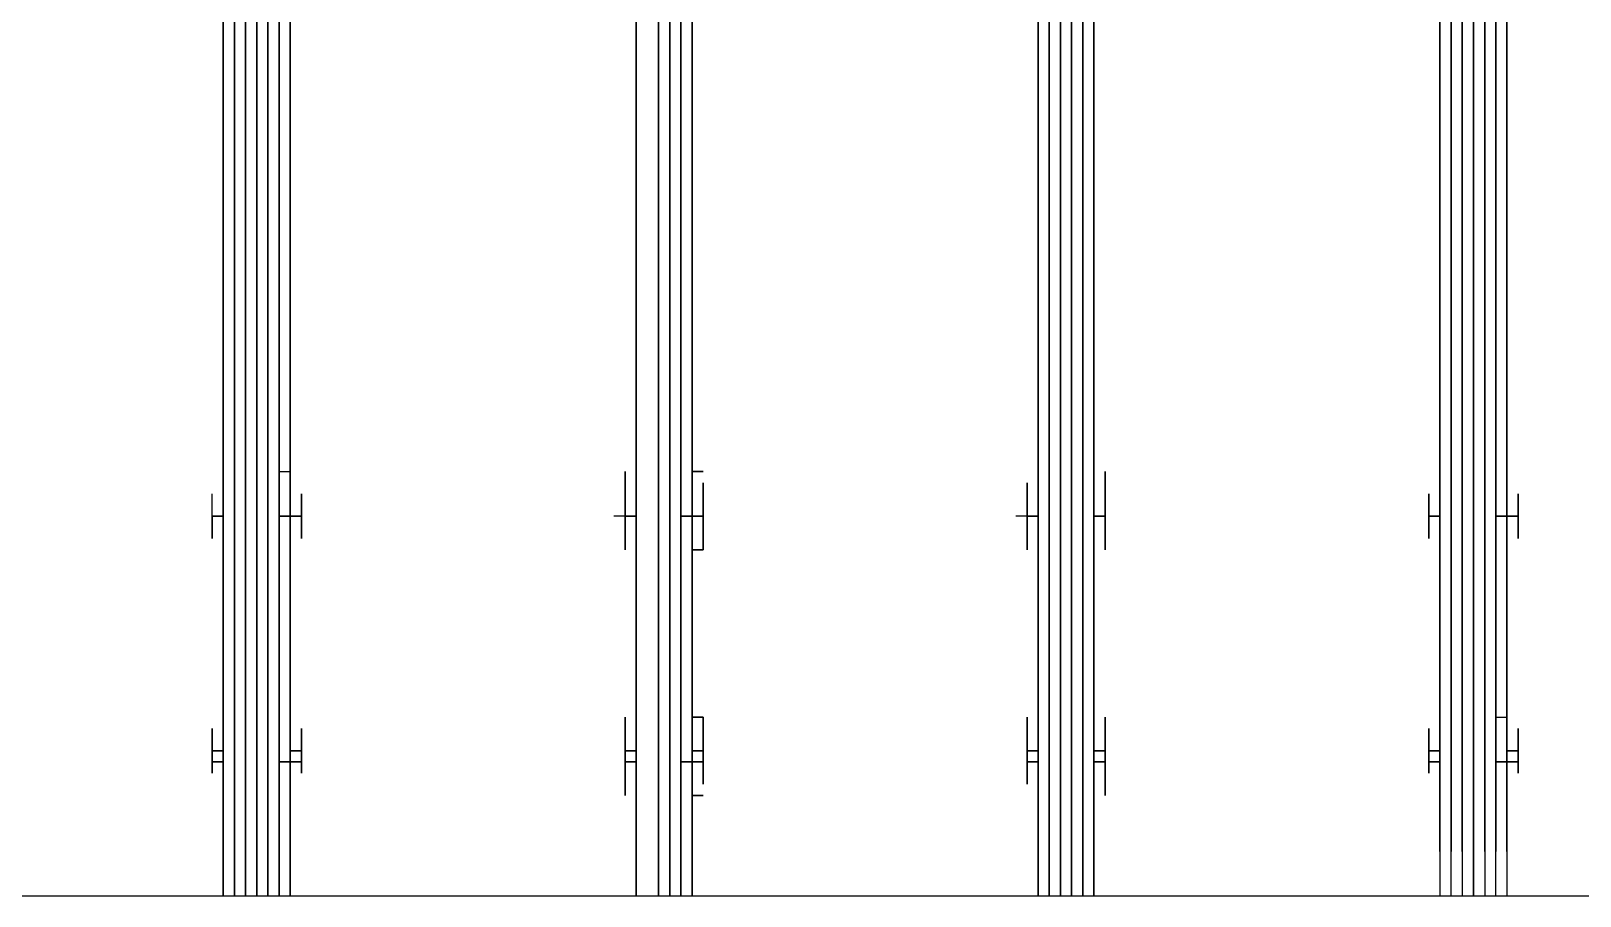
# Model space of a CAD drawing. Header units: metres. Extents: x 530797 to 531186, y 2675944 to 2676144.
# Drawn here: x 531158.5587 to 531158.7506, y 2676012.1492 to 2676012.2563 of the extents above; entities that cross this region are included whole.
import ezdxf

# ---------------------------------------------------------------- set-up
doc = ezdxf.new("R2010")
doc.units = ezdxf.units.M
doc.layers.add('IDT', color=7, linetype='Continuous')

# ---------------------------------------------------------------- blocks, each defined once
blk = doc.blocks.new('IDT')
at = {"layer": 'IDT', "color": 0, "lineweight": 25}
for p, q in [((17.3158, 14.51376), (17.78054, 14.51376)), ((17.40571, 14.31735), (17.40571, 14.51376)), ((17.40709, 14.51376), (17.40709, 14.31735)), ((17.40847, 14.31597), (17.40847, 14.51376)), ((17.40986, 14.51376), (17.40986, 14.31597)), ((17.40986, 14.31597), (17.40986, 14.51376)), ((17.41124, 14.31597), (17.41124, 14.51376)), ((17.41262, 14.51376), (17.41262, 14.31735)), ((17.41401, 14.31735), (17.41401, 14.51376)), ((17.45688, 14.31735), (17.45688, 14.51376)), ((17.45688, 14.51376), (17.45688, 14.31735)), ((17.45688, 14.31735), (17.45688, 14.51376)), ((17.45688, 14.51376), (17.45688, 14.31735)), ((17.45827, 14.51376), (17.45827, 14.31597)), ((17.45827, 14.31597), (17.45827, 14.51376)), ((17.45965, 14.31597), (17.45965, 14.51376)), ((17.45965, 14.51376), (17.45965, 14.31597)), ((17.46103, 14.31597), (17.46103, 14.51376)), ((17.46103, 14.51376), (17.46103, 14.31597)), ((17.46103, 14.31597), (17.46103, 14.51376)), ((17.46103, 14.51376), (17.46103, 14.31597)), ((17.46242, 14.31735), (17.46242, 14.51376)), ((17.46242, 14.51376), (17.46242, 14.31735)), ((17.4638, 14.31735), (17.4638, 14.51376)), ((17.4638, 14.51376), (17.4638, 14.31735)), ((17.50668, 14.31735), (17.50668, 14.51376)), ((17.50668, 14.51376), (17.50668, 14.31735)), ((17.50806, 14.51376), (17.50806, 14.31735)), ((17.50806, 14.31735), (17.50806, 14.51376)), ((17.50944, 14.51376), (17.50944, 14.31597)), ((17.50944, 14.31597), (17.50944, 14.51376)), ((17.50944, 14.51376), (17.50944, 14.31597)), ((17.50944, 14.51376), (17.50944, 14.31597)), ((17.51083, 14.31597), (17.51083, 14.51376)), ((17.51083, 14.51376), (17.51083, 14.31597)), ((17.51083, 14.51376), (17.51083, 14.31597)), ((17.51083, 14.31597), (17.51083, 14.51376)), ((17.51359, 14.31735), (17.51359, 14.51376)), ((17.51359, 14.51376), (17.51359, 14.31735)), ((17.51359, 14.31735), (17.51359, 14.51376)), ((17.51359, 14.51376), (17.51359, 14.31735)), ((17.55647, 14.31735), (17.55647, 14.51376)), ((17.55647, 14.51376), (17.55647, 14.31735)), ((17.55785, 14.31735), (17.55785, 14.51376)), ((17.55785, 14.51376), (17.55785, 14.31735)), ((17.55924, 14.31597), (17.55924, 14.51376)), ((17.55924, 14.51376), (17.55924, 14.31597)), ((17.56062, 14.51376), (17.56062, 14.31597)), ((17.56062, 14.31597), (17.56062, 14.51376)), ((17.56062, 14.51376), (17.56062, 14.31597)), ((17.56062, 14.31597), (17.56062, 14.51376)), ((17.562, 14.31597), (17.562, 14.51376)), ((17.562, 14.51376), (17.562, 14.31597)), ((17.56339, 14.51376), (17.56339, 14.31735)), ((17.56339, 14.31735), (17.56339, 14.51376)), ((17.56477, 14.31735), (17.56477, 14.51376)), ((17.56477, 14.51376), (17.56477, 14.31735)), ((17.40571, 14.50823), (17.40571, 14.31735)), ((17.40709, 14.31735), (17.40709, 14.50823)), ((17.40847, 14.50823), (17.40847, 14.31597)), ((17.40986, 14.50823), (17.40986, 14.31597)), ((17.40986, 14.31597), (17.40986, 14.50823)), ((17.41124, 14.50823), (17.41124, 14.31597)), ((17.41262, 14.31735), (17.41262, 14.50823)), ((17.41401, 14.50823), (17.41401, 14.31735)), ((17.40571, 14.49716), (17.40571, 14.50131)), ((17.40571, 14.50131), (17.40571, 14.49716)), ((17.41401, 14.49716), (17.41401, 14.50131)), ((17.41401, 14.50131), (17.41401, 14.49716)), ((17.4555, 14.49716), (17.4555, 14.50131)), ((17.4555, 14.50131), (17.4555, 14.49716)), ((17.4638, 14.49716), (17.4638, 14.50131)), ((17.4638, 14.50131), (17.4638, 14.49578)), ((17.50668, 14.50131), (17.50529, 14.50131)), ((17.50529, 14.50131), (17.50668, 14.50131)), ((17.50668, 14.50131), (17.50668, 14.49716)), ((17.50668, 14.49716), (17.50668, 14.50131)), ((17.51498, 14.49716), (17.51498, 14.50131)), ((17.51498, 14.50131), (17.51498, 14.49716)), ((17.55647, 14.49716), (17.55647, 14.50131)), ((17.55647, 14.50131), (17.55647, 14.49716)), ((17.56477, 14.49578), (17.56477, 14.50131)), ((17.56477, 14.50131), (17.56477, 14.49716)), ((17.40571, 14.49855), (17.40571, 14.49993)), ((17.40571, 14.49993), (17.40571, 14.49855)), ((17.41401, 14.49993), (17.41401, 14.49855)), ((17.41401, 14.49855), (17.41401, 14.49993)), ((17.4555, 14.49855), (17.4555, 14.49993)), ((17.4555, 14.49993), (17.4555, 14.49855)), ((17.46518, 14.49855), (17.46518, 14.49993)), ((17.46518, 14.49993), (17.46518, 14.49855)), ((17.50529, 14.49855), (17.50529, 14.49993)), ((17.50529, 14.49993), (17.50529, 14.49855)), ((17.51498, 14.49993), (17.51498, 14.49855)), ((17.51498, 14.49855), (17.51498, 14.49993)), ((17.55647, 14.49855), (17.55647, 14.49993)), ((17.55647, 14.49993), (17.55647, 14.49855)), ((17.56477, 14.49993), (17.56477, 14.49855)), ((17.56477, 14.49855), (17.56477, 14.49993)), ((17.40432, 14.49716), (17.40432, 14.49855)), ((17.40432, 14.49855), (17.40432, 14.49716)), ((17.41539, 14.49716), (17.41539, 14.49855)), ((17.41539, 14.49855), (17.41539, 14.49716)), ((17.4555, 14.49855), (17.4555, 14.49716)), ((17.4555, 14.49716), (17.4555, 14.49855)), ((17.46518, 14.49716), (17.46518, 14.49855)), ((17.46518, 14.49855), (17.46518, 14.49716)), ((17.50529, 14.49855), (17.50529, 14.49716)), ((17.50529, 14.49716), (17.50529, 14.49855)), ((17.51498, 14.49578), (17.51498, 14.49855)), ((17.51498, 14.49855), (17.51498, 14.49716)), ((17.55509, 14.49716), (17.55509, 14.49855)), ((17.55509, 14.49855), (17.55509, 14.49716)), ((17.56615, 14.49716), (17.56615, 14.49855)), ((17.56615, 14.49855), (17.56615, 14.49716)), ((17.40571, 14.49716), (17.40432, 14.49716)), ((17.40432, 14.49716), (17.40432, 14.49578)), ((17.40432, 14.49578), (17.40432, 14.49716)), ((17.40432, 14.49716), (17.40571, 14.49716)), ((17.40432, 14.49578), (17.40571, 14.49578)), ((17.40571, 14.49578), (17.40432, 14.49578)), ((17.40432, 14.49301), (17.40432, 14.49578)), ((17.40432, 14.49578), (17.40432, 14.49301)), ((17.40709, 14.49716), (17.40571, 14.49716)), ((17.40571, 14.49716), (17.40709, 14.49716)), ((17.40571, 14.49578), (17.40571, 14.49716)), ((17.40571, 14.49716), (17.40571, 14.49578)), ((17.40571, 14.49163), (17.40571, 14.49578)), ((17.40571, 14.49578), (17.40571, 14.49163)), ((17.41401, 14.49716), (17.41539, 14.49716)), ((17.41539, 14.49716), (17.41401, 14.49716)), ((17.41401, 14.49716), (17.41401, 14.49578)), ((17.41401, 14.49578), (17.41401, 14.49716)), ((17.41401, 14.49578), (17.41539, 14.49578)), ((17.41539, 14.49578), (17.41401, 14.49578)), ((17.41401, 14.49578), (17.41401, 14.49163)), ((17.41401, 14.49163), (17.41401, 14.49578)), ((17.41539, 14.49578), (17.41539, 14.49716)), ((17.41539, 14.49716), (17.41539, 14.49578)), ((17.41539, 14.49301), (17.41539, 14.49578)), ((17.41539, 14.49578), (17.41539, 14.49301)), ((17.4555, 14.49301), (17.4555, 14.49716)), ((17.4555, 14.49716), (17.45688, 14.49716)), ((17.45688, 14.49716), (17.4555, 14.49716)), ((17.4555, 14.49716), (17.45688, 14.49716)), ((17.45688, 14.49716), (17.4555, 14.49716)), ((17.4555, 14.49716), (17.4555, 14.49578)), ((17.4555, 14.49716), (17.4555, 14.49578)), ((17.4555, 14.49578), (17.4555, 14.49716)), ((17.4555, 14.49163), (17.4555, 14.49578)), ((17.4555, 14.49578), (17.4555, 14.49163)), ((17.4555, 14.49578), (17.4555, 14.49301)), ((17.4555, 14.49578), (17.45688, 14.49578)), ((17.45688, 14.49578), (17.4555, 14.49578)), ((17.4638, 14.49578), (17.4638, 14.49716)), ((17.4638, 14.49716), (17.46518, 14.49716)), ((17.46518, 14.49716), (17.4638, 14.49716)), ((17.4638, 14.49163), (17.4638, 14.49578)), ((17.4638, 14.49578), (17.46518, 14.49578)), ((17.46518, 14.49578), (17.4638, 14.49578)), ((17.4638, 14.49578), (17.4638, 14.49163)), ((17.46518, 14.49578), (17.46518, 14.49716)), ((17.46518, 14.49716), (17.46518, 14.49578)), ((17.46518, 14.49301), (17.46518, 14.49578)), ((17.46518, 14.49578), (17.46518, 14.49301)), ((17.50529, 14.49578), (17.50529, 14.49716)), ((17.50529, 14.49716), (17.50529, 14.49578)), ((17.50668, 14.49716), (17.50529, 14.49716)), ((17.50529, 14.49716), (17.50668, 14.49716)), ((17.50668, 14.49578), (17.50529, 14.49578)), ((17.50529, 14.49578), (17.50529, 14.49301)), ((17.50529, 14.49301), (17.50529, 14.49578)), ((17.50529, 14.49578), (17.50668, 14.49578)), ((17.50668, 14.49163), (17.50668, 14.49716)), ((17.50668, 14.49716), (17.50806, 14.49716)), ((17.50806, 14.49716), (17.50668, 14.49716)), ((17.50668, 14.49716), (17.50668, 14.49163)), ((17.51359, 14.49716), (17.51498, 14.49716)), ((17.51498, 14.49716), (17.51359, 14.49716)), ((17.51498, 14.49578), (17.51359, 14.49578)), ((17.51359, 14.49578), (17.51498, 14.49578)), ((17.51498, 14.49716), (17.51498, 14.49578)), ((17.51498, 14.49716), (17.51498, 14.49578)), ((17.51498, 14.49301), (17.51498, 14.49716)), ((17.51498, 14.49578), (17.51498, 14.49163)), ((17.51498, 14.49301), (17.51498, 14.49578)), ((17.51498, 14.49578), (17.51498, 14.49163)), ((17.55509, 14.49578), (17.55509, 14.49716)), ((17.55509, 14.49716), (17.55647, 14.49716)), ((17.55647, 14.49716), (17.55509, 14.49716)), ((17.55509, 14.49716), (17.55509, 14.49578)), ((17.55647, 14.49578), (17.55509, 14.49578)), ((17.55509, 14.49578), (17.55509, 14.49301)), ((17.55509, 14.49301), (17.55509, 14.49578)), ((17.55509, 14.49578), (17.55647, 14.49578)), ((17.55785, 14.49716), (17.55647, 14.49716)), ((17.55647, 14.49716), (17.55785, 14.49716)), ((17.55647, 14.49716), (17.55647, 14.49163)), ((17.55647, 14.49163), (17.55647, 14.49716)), ((17.56477, 14.49716), (17.56477, 14.49578)), ((17.56477, 14.49716), (17.56615, 14.49716)), ((17.56615, 14.49716), (17.56477, 14.49716)), ((17.56477, 14.49578), (17.56615, 14.49578)), ((17.56615, 14.49578), (17.56477, 14.49578)), ((17.56477, 14.49578), (17.56477, 14.49163)), ((17.56477, 14.49163), (17.56477, 14.49578)), ((17.56615, 14.49578), (17.56615, 14.49716)), ((17.56615, 14.49716), (17.56615, 14.49578)), ((17.56615, 14.49301), (17.56615, 14.49578)), ((17.56615, 14.49578), (17.56615, 14.49301)), ((17.40571, 14.49163), (17.40571, 14.49301)), ((17.40571, 14.49301), (17.40571, 14.49163)), ((17.40709, 14.49163), (17.40571, 14.49163)), ((17.41401, 14.49301), (17.41401, 14.49163)), ((17.41401, 14.49163), (17.41401, 14.49301)), ((17.4555, 14.49163), (17.4555, 14.49301)), ((17.4555, 14.49301), (17.4555, 14.49163)), ((17.46518, 14.49301), (17.46518, 14.49163)), ((17.46518, 14.49163), (17.46518, 14.49301)), ((17.50529, 14.49301), (17.50529, 14.49163)), ((17.50529, 14.49163), (17.50529, 14.49301)), ((17.50529, 14.49163), (17.50668, 14.49163)), ((17.50668, 14.49163), (17.50529, 14.49163)), ((17.51498, 14.49163), (17.51498, 14.49301)), ((17.51498, 14.49163), (17.51498, 14.49301)), ((17.55647, 14.49163), (17.55647, 14.49301)), ((17.55647, 14.49301), (17.55647, 14.49163)), ((17.56477, 14.49301), (17.56477, 14.49163)), ((17.56477, 14.49163), (17.56477, 14.49301)), ((17.40571, 14.4695), (17.40571, 14.47088)), ((17.40571, 14.47088), (17.40571, 14.4695)), ((17.40571, 14.46673), (17.40571, 14.47088)), ((17.40571, 14.47088), (17.40571, 14.46673)), ((17.41401, 14.46673), (17.41401, 14.47088)), ((17.41401, 14.47088), (17.41401, 14.4695)), ((17.41401, 14.4695), (17.41401, 14.47088)), ((17.41401, 14.47088), (17.41401, 14.46673)), ((17.4555, 14.46673), (17.4555, 14.47088)), ((17.4555, 14.47088), (17.4555, 14.46673)), ((17.4555, 14.4695), (17.4555, 14.47088)), ((17.4555, 14.47088), (17.4555, 14.4695)), ((17.4638, 14.46673), (17.4638, 14.47088)), ((17.4638, 14.47088), (17.4638, 14.46673)), ((17.46518, 14.4695), (17.46518, 14.47088)), ((17.46518, 14.47088), (17.46518, 14.4695)), ((17.50668, 14.47088), (17.50529, 14.47088)), ((17.50529, 14.47088), (17.50668, 14.47088)), ((17.50529, 14.4695), (17.50529, 14.47088)), ((17.50529, 14.47088), (17.50529, 14.4695)), ((17.50668, 14.47088), (17.50668, 14.46673)), ((17.50668, 14.46673), (17.50668, 14.47088)), ((17.51498, 14.46673), (17.51498, 14.47088)), ((17.51498, 14.47088), (17.51498, 14.4695)), ((17.51498, 14.4695), (17.51498, 14.47088)), ((17.51498, 14.47088), (17.51498, 14.46673)), ((17.55647, 14.4695), (17.55647, 14.47088)), ((17.55647, 14.47088), (17.55647, 14.46673)), ((17.55647, 14.46673), (17.55647, 14.47088)), ((17.55647, 14.47088), (17.55647, 14.4695)), ((17.56477, 14.47088), (17.56477, 14.4695)), ((17.56477, 14.4695), (17.56477, 14.47088)), ((17.56477, 14.46673), (17.56477, 14.47088)), ((17.56477, 14.47088), (17.56477, 14.46673)), ((17.40432, 14.46673), (17.40432, 14.4695)), ((17.40432, 14.4695), (17.40432, 14.46673)), ((17.41539, 14.46673), (17.41539, 14.4695)), ((17.41539, 14.4695), (17.41539, 14.46673)), ((17.4555, 14.4695), (17.4555, 14.46673)), ((17.4555, 14.46673), (17.4555, 14.4695)), ((17.46518, 14.46673), (17.46518, 14.4695)), ((17.46518, 14.4695), (17.46518, 14.46673)), ((17.50529, 14.4695), (17.50529, 14.46673)), ((17.50529, 14.46673), (17.50529, 14.4695)), ((17.51498, 14.46673), (17.51498, 14.4695)), ((17.51498, 14.4695), (17.51498, 14.46673)), ((17.55509, 14.46673), (17.55509, 14.4695)), ((17.55509, 14.4695), (17.55509, 14.46673)), ((17.56615, 14.46673), (17.56615, 14.4695)), ((17.56615, 14.4695), (17.56615, 14.46673)), ((17.40432, 14.46397), (17.40432, 14.46673)), ((17.40432, 14.46673), (17.40571, 14.46673)), ((17.40571, 14.46673), (17.40432, 14.46673)), ((17.40432, 14.46673), (17.40571, 14.46673)), ((17.40571, 14.46673), (17.40432, 14.46673)), ((17.40432, 14.46673), (17.40432, 14.46397)), ((17.40571, 14.46673), (17.40709, 14.46673)), ((17.40709, 14.46673), (17.40571, 14.46673)), ((17.40571, 14.46673), (17.40571, 14.4612)), ((17.40571, 14.4612), (17.40571, 14.46673)), ((17.41539, 14.46673), (17.41401, 14.46673)), ((17.41401, 14.46673), (17.41401, 14.4612)), ((17.41401, 14.4612), (17.41401, 14.46673)), ((17.41401, 14.46673), (17.41539, 14.46673)), ((17.41539, 14.46673), (17.41401, 14.46673)), ((17.41401, 14.46673), (17.41539, 14.46673)), ((17.41401, 14.46673), (17.41539, 14.46673)), ((17.41539, 14.46673), (17.41539, 14.46397)), ((17.41539, 14.46397), (17.41539, 14.46673)), ((17.45688, 14.46673), (17.4555, 14.46673)), ((17.4555, 14.46673), (17.45688, 14.46673)), ((17.4555, 14.46673), (17.45688, 14.46673)), ((17.4555, 14.46673), (17.45688, 14.46673)), ((17.4555, 14.46673), (17.4555, 14.4612)), ((17.4555, 14.4612), (17.4555, 14.46673)), ((17.4555, 14.46673), (17.45688, 14.46673)), ((17.45688, 14.46673), (17.4555, 14.46673)), ((17.4555, 14.46673), (17.4555, 14.46397)), ((17.4555, 14.46397), (17.4555, 14.46673)), ((17.4555, 14.46673), (17.45688, 14.46673)), ((17.4555, 14.46673), (17.45688, 14.46673)), ((17.4638, 14.4612), (17.4638, 14.46673)), ((17.4638, 14.46673), (17.4638, 14.4612)), ((17.46518, 14.46673), (17.4638, 14.46673)), ((17.4638, 14.46673), (17.46518, 14.46673)), ((17.46518, 14.46673), (17.4638, 14.46673)), ((17.4638, 14.46673), (17.46518, 14.46673)), ((17.46518, 14.46673), (17.46518, 14.46397)), ((17.46518, 14.46397), (17.46518, 14.46673)), ((17.46518, 14.46673), (17.46657, 14.46673)), ((17.50668, 14.46673), (17.50529, 14.46673)), ((17.50529, 14.46673), (17.50668, 14.46673)), ((17.50529, 14.46397), (17.50529, 14.46673)), ((17.50529, 14.46673), (17.50668, 14.46673)), ((17.50668, 14.46673), (17.50529, 14.46673)), ((17.50529, 14.46673), (17.50529, 14.46397)), ((17.50668, 14.46673), (17.50806, 14.46673)), ((17.50806, 14.46673), (17.50668, 14.46673)), ((17.50668, 14.4612), (17.50668, 14.46673)), ((17.50668, 14.46673), (17.50806, 14.46673)), ((17.50806, 14.46673), (17.50668, 14.46673)), ((17.50668, 14.46673), (17.50668, 14.4612)), ((17.51359, 14.46673), (17.51498, 14.46673)), ((17.51498, 14.46673), (17.51359, 14.46673)), ((17.51359, 14.46673), (17.51498, 14.46673)), ((17.51498, 14.46673), (17.51359, 14.46673)), ((17.51498, 14.46673), (17.51498, 14.4612)), ((17.51498, 14.4612), (17.51498, 14.46673)), ((17.51498, 14.46673), (17.51636, 14.46673)), ((17.51498, 14.46673), (17.51498, 14.46397)), ((17.51498, 14.46673), (17.51636, 14.46673)), ((17.51498, 14.46673), (17.51498, 14.46397)), ((17.55509, 14.46397), (17.55509, 14.46673)), ((17.55509, 14.46673), (17.55647, 14.46673)), ((17.55647, 14.46673), (17.55509, 14.46673)), ((17.55509, 14.46673), (17.55509, 14.46397)), ((17.55647, 14.46673), (17.55509, 14.46673)), ((17.55509, 14.46673), (17.55647, 14.46673)), ((17.55647, 14.46673), (17.55785, 14.46673)), ((17.55785, 14.46673), (17.55647, 14.46673)), ((17.55647, 14.4612), (17.55647, 14.46673)), ((17.55647, 14.46673), (17.55785, 14.46673)), ((17.55785, 14.46673), (17.55647, 14.46673)), ((17.55647, 14.46673), (17.55647, 14.4612)), ((17.56477, 14.46673), (17.56615, 14.46673)), ((17.56615, 14.46673), (17.56477, 14.46673)), ((17.56477, 14.46673), (17.56477, 14.4612)), ((17.56477, 14.4612), (17.56477, 14.46673)), ((17.56615, 14.46673), (17.56477, 14.46673)), ((17.56477, 14.46673), (17.56615, 14.46673)), ((17.56615, 14.46673), (17.56477, 14.46673)), ((17.56615, 14.46673), (17.56615, 14.46397)), ((17.56615, 14.46673), (17.56615, 14.46397)), ((17.40571, 14.46258), (17.40571, 14.46397)), ((17.40571, 14.46397), (17.40571, 14.46258)), ((17.41401, 14.46397), (17.41401, 14.46258)), ((17.41401, 14.46258), (17.41401, 14.46397)), ((17.4555, 14.46397), (17.4555, 14.46258)), ((17.4555, 14.46258), (17.4555, 14.46397)), ((17.46518, 14.46397), (17.46518, 14.46258)), ((17.46518, 14.46258), (17.46518, 14.46397)), ((17.50529, 14.46397), (17.50529, 14.46258)), ((17.50529, 14.46258), (17.50529, 14.46397)), ((17.51498, 14.46258), (17.51498, 14.46397)), ((17.51498, 14.46258), (17.51498, 14.46397)), ((17.55647, 14.46258), (17.55647, 14.46397)), ((17.55647, 14.46397), (17.55647, 14.46258)), ((17.56477, 14.46397), (17.56477, 14.46258)), ((17.56477, 14.46258), (17.56477, 14.46397)), ((17.50668, 14.4612), (17.50529, 14.4612)), ((17.50529, 14.4612), (17.50668, 14.4612)), ((17.55785, 14.4612), (17.55647, 14.4612))]:
    blk.add_line(p, q, dxfattribs=at)

msp = doc.modelspace()

# ---------------------------------------------------------------- block references
at = {"layer": 'IDT', "color": 8, "rotation": 180}
msp.add_blockref('IDT', (531176.14728, 2676026.66297), dxfattribs=at)

doc.saveas('drawing.dxf')
